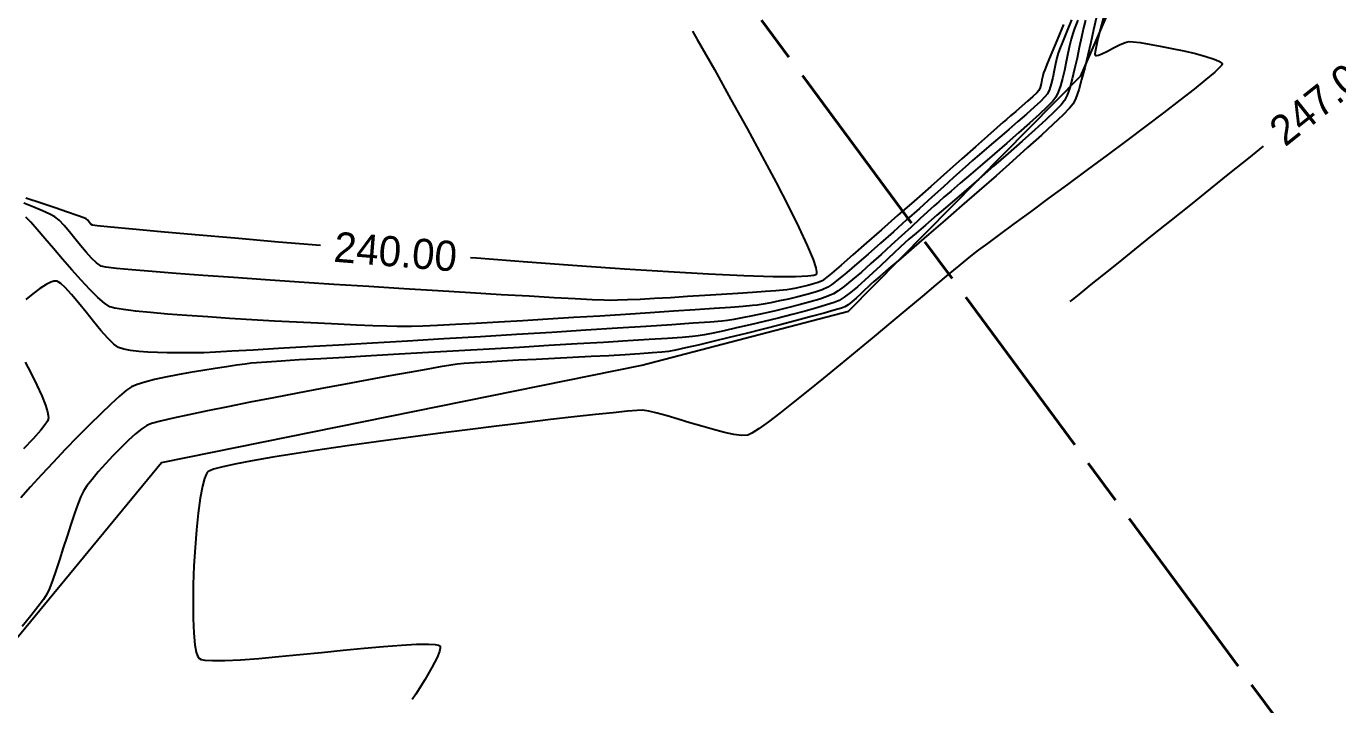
# Model space of a CAD drawing. Header units: metres. Extents: x 708931 to 723899, y 5405153 to 5413472.
# Drawn here: x 710281.3 to 710455.6, y 5412050.5 to 5412140.6 of the extents above; entities that cross this region are included whole.
import ezdxf

# ---------------------------------------------------------------- set-up
doc = ezdxf.new("R2010")
doc.units = ezdxf.units.M
doc.header["$LTSCALE"] = 12.7
doc.header["$MEASUREMENT"] = 0
doc.linetypes.add('ACAD_ISO08W100', pattern=[36, 24, -3, 6, -3])
for name, color, linetype in [('CONT-MJR1', 252, 'Continuous'), ('CONT-MNR1', 251, 'Continuous'), ('contornos2', 7, 'Continuous')]:
    doc.layers.add(name, color=color, linetype=linetype)
doc.layers.add('corte', color=214, linetype='ACAD_ISO08W100', lineweight=40)

msp = doc.modelspace()

# ---------------------------------------------------------------- linework, layer by layer
at = {"layer": 'CONT-MJR1', "flags": 128}
for points, elevation in [([(710423.48, 5412141.71), (710423.14, 5412140.16), (710422.77, 5412138.5), (710422.38, 5412136.8), (710421.98, 5412135.13), (710421.57, 5412133.57), (710421.18, 5412132.19), (710420.79, 5412131.08), (710420.42, 5412130.31), (710419.96, 5412129.75), (710419.07, 5412128.84), (710417.8, 5412127.63), (710416.22, 5412126.17), (710414.39, 5412124.51), (710412.36, 5412122.7), (710410.19, 5412120.78), (710407.93, 5412118.8), (710405.66, 5412116.81), (710403.42, 5412114.87), (710401.27, 5412113), (710399.27, 5412111.28), (710397.48, 5412109.74), (710395.95, 5412108.43), (710394.75, 5412107.4), (710393.94, 5412106.7), (710393.56, 5412106.37), (710393.18, 5412106.02), (710392.7, 5412105.56), (710392.16, 5412105.04), (710391.59, 5412104.52), (710391.04, 5412104.03), (710390.53, 5412103.62), (710390.1, 5412103.34), (710389.64, 5412103.18), (710388.69, 5412102.9), (710387.33, 5412102.52), (710385.63, 5412102.06), (710383.67, 5412101.54), (710381.52, 5412100.98), (710379.26, 5412100.4), (710376.96, 5412099.82), (710374.7, 5412099.26), (710372.56, 5412098.74), (710370.61, 5412098.28), (710368.92, 5412097.89), (710367.58, 5412097.6), (710366.65, 5412097.43), (710365.78, 5412097.33), (710364.48, 5412097.22), (710362.83, 5412097.1), (710360.89, 5412096.99), (710358.72, 5412096.86), (710356.39, 5412096.74), (710353.96, 5412096.62), (710351.49, 5412096.49), (710349.05, 5412096.37), (710346.7, 5412096.25), (710344.51, 5412096.13), (710342.54, 5412096.02), (710340.86, 5412095.91), (710339.52, 5412095.81), (710338.59, 5412095.72), (710337.72, 5412095.59), (710336.32, 5412095.36), (710334.45, 5412095.03), (710332.2, 5412094.63), (710329.61, 5412094.17), (710326.77, 5412093.65), (710323.74, 5412093.09), (710320.58, 5412092.5), (710317.37, 5412091.89), (710314.18, 5412091.28), (710311.07, 5412090.67), (710308.11, 5412090.08), (710305.37, 5412089.52), (710302.91, 5412089), (710300.81, 5412088.54), (710299.13, 5412088.15), (710297.95, 5412087.83), (710297.32, 5412087.6), (710296.64, 5412087.15), (710295.81, 5412086.47), (710294.87, 5412085.62), (710293.86, 5412084.63), (710292.82, 5412083.56), (710291.81, 5412082.47), (710290.87, 5412081.41), (710290.04, 5412080.42), (710289.37, 5412079.55), (710288.89, 5412078.87), (710288.54, 5412078.16), (710288.13, 5412077.15), (710287.69, 5412075.88), (710287.21, 5412074.44), (710286.72, 5412072.9), (710286.22, 5412071.31), (710285.73, 5412069.75), (710285.25, 5412068.29), (710284.8, 5412066.99), (710284.39, 5412065.92), (710284.02, 5412065.15), (710283.58, 5412064.48), (710282.85, 5412063.5), (710281.89, 5412062.28), (710280.75, 5412060.88)], 245), ([(710369.84, 5412140), (710370.48, 5412138.87), (710372.75, 5412134.88), (710374.96, 5412130.92), (710377.1, 5412127.05), (710379.11, 5412123.34), (710380.95, 5412119.87), (710382.59, 5412116.69), (710383.98, 5412113.88), (710385.09, 5412111.51), (710385.87, 5412109.64), (710386.24, 5412108.55), (710386.35, 5412108), (710386.34, 5412107.76), (710386.31, 5412107.68), (710386.24, 5412107.62), (710385.96, 5412107.52), (710385.19, 5412107.41), (710383.53, 5412107.33), (710380.55, 5412107.34), (710376.66, 5412107.46), (710371.99, 5412107.68), (710366.66, 5412107.99), (710360.79, 5412108.36), (710354.5, 5412108.8), (710347.91, 5412109.28), (710341.16, 5412109.8), (710340.35, 5412109.86)], 240), ([(710320.41, 5412111.49), (710314.81, 5412111.96), (710309.01, 5412112.47), (710303.75, 5412112.93), (710299.18, 5412113.34), (710295.4, 5412113.68), (710292.55, 5412113.94), (710290.73, 5412114.12), (710290.08, 5412114.19), (710289.89, 5412114.34), (710289.67, 5412114.6), (710289.46, 5412114.86), (710289.27, 5412115.04), (710288.93, 5412115.17), (710288.07, 5412115.48), (710286.77, 5412115.93), (710285.15, 5412116.49), (710283.28, 5412117.12), (710281.26, 5412117.81)], 240)]:
    msp.add_lwpolyline(points, dxfattribs=dict(at, elevation=elevation))
at = {"layer": 'CONT-MNR1', "flags": 128}
for points, elevation in [([(710422.08, 5412141.46), (710421.83, 5412140.41), (710421.56, 5412139.18), (710421.26, 5412137.82), (710420.96, 5412136.4), (710420.64, 5412135), (710420.31, 5412133.66), (710419.98, 5412132.47), (710419.63, 5412131.48), (710419.29, 5412130.76), (710418.84, 5412130.21), (710417.99, 5412129.35), (710416.8, 5412128.22), (710415.34, 5412126.87), (710413.65, 5412125.36), (710411.81, 5412123.73), (710409.87, 5412122.03), (710407.9, 5412120.31), (710405.94, 5412118.62), (710404.07, 5412117), (710402.34, 5412115.52), (710400.82, 5412114.21), (710399.56, 5412113.13), (710398.62, 5412112.33), (710398.07, 5412111.85), (710397.46, 5412111.3), (710396.69, 5412110.58), (710395.8, 5412109.73), (710394.82, 5412108.81), (710393.8, 5412107.85), (710392.77, 5412106.91), (710391.77, 5412106.03), (710390.84, 5412105.26), (710390.02, 5412104.63), (710389.34, 5412104.21), (710388.69, 5412103.94), (710387.67, 5412103.6), (710386.36, 5412103.21), (710384.81, 5412102.78), (710383.09, 5412102.32), (710381.25, 5412101.86), (710379.37, 5412101.4), (710377.5, 5412100.96), (710375.71, 5412100.55), (710374.06, 5412100.18), (710372.61, 5412099.87), (710371.43, 5412099.63), (710370.58, 5412099.48), (710369.83, 5412099.4), (710368.46, 5412099.29), (710366.52, 5412099.16), (710364.09, 5412099), (710361.24, 5412098.82), (710358.01, 5412098.63), (710354.5, 5412098.42), (710350.75, 5412098.2), (710346.84, 5412097.97), (710342.83, 5412097.74), (710338.79, 5412097.51), (710334.78, 5412097.28), (710330.88, 5412097.06), (710327.14, 5412096.85), (710323.63, 5412096.64), (710320.43, 5412096.46), (710317.59, 5412096.29), (710315.18, 5412096.14), (710313.27, 5412096.02), (710311.92, 5412095.92), (710311.2, 5412095.85), (710310.38, 5412095.75), (710309.26, 5412095.59), (710307.91, 5412095.39), (710306.39, 5412095.16), (710304.77, 5412094.9), (710303.09, 5412094.62), (710301.42, 5412094.32), (710299.82, 5412094.01), (710298.35, 5412093.68), (710297.06, 5412093.36), (710296.02, 5412093.04), (710295.28, 5412092.73), (710294.64, 5412092.28), (710293.71, 5412091.5), (710292.55, 5412090.43), (710291.19, 5412089.14), (710289.7, 5412087.66), (710288.11, 5412086.06), (710286.49, 5412084.39), (710284.87, 5412082.69), (710283.31, 5412081.02), (710281.86, 5412079.43), (710280.56, 5412077.98)], 244), ([(710421.05, 5412141.45), (710420.63, 5412140.35), (710420.38, 5412139.66), (710420.17, 5412138.94), (710419.96, 5412138.04), (710419.74, 5412137.01), (710419.52, 5412135.91), (710419.28, 5412134.78), (710419.03, 5412133.7), (710418.76, 5412132.71), (710418.47, 5412131.86), (710418.16, 5412131.21), (710417.74, 5412130.7), (710416.97, 5412129.92), (710415.92, 5412128.92), (710414.63, 5412127.75), (710413.18, 5412126.46), (710411.61, 5412125.09), (710410, 5412123.69), (710408.39, 5412122.31), (710406.85, 5412120.99), (710405.44, 5412119.79), (710404.22, 5412118.74), (710403.24, 5412117.91), (710402.57, 5412117.32), (710401.95, 5412116.76), (710401.1, 5412115.98), (710400.07, 5412115.03), (710398.89, 5412113.94), (710397.61, 5412112.77), (710396.27, 5412111.54), (710394.91, 5412110.3), (710393.57, 5412109.1), (710392.29, 5412107.98), (710391.11, 5412106.97), (710390.07, 5412106.12), (710389.21, 5412105.48), (710388.58, 5412105.08), (710387.82, 5412104.75), (710386.76, 5412104.38), (710385.47, 5412104), (710384.02, 5412103.6), (710382.46, 5412103.21), (710380.87, 5412102.83), (710379.29, 5412102.48), (710377.81, 5412102.16), (710376.47, 5412101.89), (710375.36, 5412101.68), (710374.51, 5412101.53), (710373.74, 5412101.45), (710372.19, 5412101.33), (710369.95, 5412101.17), (710367.09, 5412100.98), (710363.7, 5412100.76), (710359.86, 5412100.51), (710355.65, 5412100.24), (710351.16, 5412099.96), (710346.47, 5412099.68), (710341.65, 5412099.38), (710336.8, 5412099.09), (710331.99, 5412098.8), (710327.31, 5412098.52), (710322.83, 5412098.26), (710318.64, 5412098.02), (710314.83, 5412097.8), (710311.46, 5412097.61), (710308.64, 5412097.45), (710306.43, 5412097.33), (710304.92, 5412097.26), (710304.19, 5412097.24), (710303.41, 5412097.23), (710302.43, 5412097.23), (710301.28, 5412097.23), (710300.04, 5412097.24), (710298.75, 5412097.27), (710297.47, 5412097.33), (710296.26, 5412097.42), (710295.17, 5412097.55), (710294.25, 5412097.72), (710293.57, 5412097.95), (710292.93, 5412098.41), (710292.13, 5412099.2), (710291.22, 5412100.23), (710290.25, 5412101.41), (710289.24, 5412102.66), (710288.24, 5412103.89), (710287.31, 5412105), (710286.47, 5412105.91), (710285.9, 5412106.44), (710285.55, 5412106.69), (710285.35, 5412106.77), (710285.27, 5412106.78), (710285.17, 5412106.78), (710284.96, 5412106.75), (710284.57, 5412106.62), (710283.96, 5412106.32), (710283.09, 5412105.78), (710282.16, 5412105.1), (710281.24, 5412104.34)], 243), ([(710420.21, 5412141.48), (710419.55, 5412139.85), (710419.01, 5412138.52), (710418.63, 5412137.56), (710418.44, 5412137.06), (710418.27, 5412136.44), (710418.1, 5412135.65), (710417.91, 5412134.76), (710417.72, 5412133.84), (710417.51, 5412132.97), (710417.28, 5412132.22), (710417.02, 5412131.67), (710416.69, 5412131.27), (710416.08, 5412130.65), (710415.24, 5412129.87), (710414.22, 5412128.96), (710413.09, 5412127.97), (710411.9, 5412126.94), (710410.71, 5412125.92), (710409.58, 5412124.95), (710408.56, 5412124.08), (710407.7, 5412123.35), (710407.08, 5412122.8), (710406.53, 5412122.32), (710405.67, 5412121.54), (710404.54, 5412120.52), (710403.19, 5412119.3), (710401.67, 5412117.92), (710400.03, 5412116.44), (710398.31, 5412114.9), (710396.56, 5412113.34), (710394.85, 5412111.82), (710393.2, 5412110.37), (710391.68, 5412109.05), (710390.34, 5412107.9), (710389.21, 5412106.97), (710388.36, 5412106.3), (710387.82, 5412105.95), (710387.1, 5412105.63), (710386.16, 5412105.31), (710385.05, 5412104.99), (710383.85, 5412104.68), (710382.61, 5412104.39), (710381.39, 5412104.13), (710380.25, 5412103.9), (710379.24, 5412103.72), (710378.44, 5412103.58), (710377.81, 5412103.51), (710376.6, 5412103.41), (710374.88, 5412103.28), (710372.72, 5412103.13), (710370.18, 5412102.95), (710367.32, 5412102.76), (710364.21, 5412102.56), (710360.93, 5412102.35), (710357.53, 5412102.13), (710354.07, 5412101.92), (710350.63, 5412101.71), (710347.28, 5412101.51), (710344.06, 5412101.32), (710341.07, 5412101.15), (710338.35, 5412101.01), (710335.97, 5412100.89), (710334, 5412100.79), (710332.51, 5412100.74), (710331.56, 5412100.72), (710330.61, 5412100.73), (710329.2, 5412100.78), (710327.37, 5412100.84), (710325.2, 5412100.93), (710322.75, 5412101.04), (710320.07, 5412101.17), (710317.22, 5412101.31), (710314.28, 5412101.47), (710311.28, 5412101.64), (710308.31, 5412101.82), (710305.41, 5412102.01), (710302.65, 5412102.2), (710300.09, 5412102.4), (710297.8, 5412102.59), (710295.82, 5412102.79), (710294.22, 5412102.99), (710293.06, 5412103.18), (710292.41, 5412103.36), (710291.71, 5412103.82), (710290.82, 5412104.61), (710289.76, 5412105.66), (710288.6, 5412106.9), (710287.37, 5412108.26), (710286.12, 5412109.68), (710284.9, 5412111.09), (710283.76, 5412112.43), (710282.74, 5412113.61), (710281.89, 5412114.59), (710281.26, 5412115.28)], 242), ([(710424.49, 5412141.81), (710424.09, 5412140.35), (710423.74, 5412139.01), (710423.48, 5412137.91), (710423.37, 5412137.25), (710423.34, 5412136.93), (710423.36, 5412136.81), (710423.38, 5412136.78), (710423.42, 5412136.75), (710423.53, 5412136.74), (710423.79, 5412136.79), (710424.26, 5412136.98), (710424.99, 5412137.33), (710425.81, 5412137.75), (710426.62, 5412138.16), (710427.34, 5412138.47), (710427.89, 5412138.62), (710428.41, 5412138.59), (710429.33, 5412138.47), (710430.56, 5412138.27), (710432.01, 5412138.01), (710433.57, 5412137.7), (710435.17, 5412137.36), (710436.7, 5412137), (710438.07, 5412136.63), (710439.18, 5412136.26), (710439.82, 5412135.99), (710440.12, 5412135.79), (710440.23, 5412135.67), (710440.25, 5412135.61), (710440.24, 5412135.57), (710440.17, 5412135.44), (710439.9, 5412135.14), (710439.27, 5412134.56), (710438.09, 5412133.55), (710436.52, 5412132.29), (710434.62, 5412130.81), (710432.46, 5412129.15), (710430.08, 5412127.35), (710427.56, 5412125.46), (710424.94, 5412123.51), (710422.29, 5412121.55), (710419.67, 5412119.61), (710417.14, 5412117.75), (710414.75, 5412115.99), (710412.56, 5412114.38), (710410.64, 5412112.96), (710409.04, 5412111.78), (710407.82, 5412110.87), (710407.03, 5412110.28), (710406.3, 5412109.69), (710405.23, 5412108.8), (710403.85, 5412107.65), (710402.21, 5412106.28), (710400.36, 5412104.73), (710398.34, 5412103.04), (710396.2, 5412101.25), (710393.98, 5412099.4), (710391.72, 5412097.53), (710389.48, 5412095.67), (710387.28, 5412093.88), (710385.19, 5412092.18), (710383.24, 5412090.62), (710381.47, 5412089.24), (710379.94, 5412088.08), (710378.69, 5412087.18), (710377.75, 5412086.57), (710377.19, 5412086.31), (710376.42, 5412086.27), (710375.36, 5412086.4), (710374.08, 5412086.67), (710372.63, 5412087.05), (710371.09, 5412087.49), (710369.5, 5412087.96), (710367.94, 5412088.44), (710366.47, 5412088.87), (710365.15, 5412089.24), (710364.04, 5412089.49), (710363.2, 5412089.61), (710362.51, 5412089.58), (710361.19, 5412089.47), (710359.31, 5412089.29), (710356.94, 5412089.04), (710354.13, 5412088.72), (710350.96, 5412088.36), (710347.5, 5412087.95), (710343.81, 5412087.5), (710339.96, 5412087.02), (710336.01, 5412086.52), (710332.04, 5412086), (710328.1, 5412085.46), (710324.27, 5412084.93), (710320.61, 5412084.4), (710317.19, 5412083.88), (710314.08, 5412083.38), (710311.33, 5412082.91), (710309.03, 5412082.46), (710307.23, 5412082.06), (710306.2, 5412081.78), (710305.69, 5412081.58), (710305.48, 5412081.46), (710305.42, 5412081.41), (710305.34, 5412081.32), (710305.2, 5412081.06), (710304.99, 5412080.52), (710304.73, 5412079.53), (710304.42, 5412077.91), (710304.15, 5412075.95), (710303.92, 5412073.74), (710303.73, 5412071.37), (710303.59, 5412068.92), (710303.5, 5412066.47), (710303.46, 5412064.11), (710303.48, 5412061.93), (710303.56, 5412060), (710303.72, 5412058.43), (710303.89, 5412057.48), (710304.05, 5412056.97), (710304.17, 5412056.74), (710304.24, 5412056.66), (710304.31, 5412056.61), (710304.53, 5412056.51), (710305.04, 5412056.41), (710306.03, 5412056.34), (710307.71, 5412056.35), (710309.79, 5412056.46), (710312.2, 5412056.63), (710314.85, 5412056.87), (710317.65, 5412057.14), (710320.54, 5412057.43), (710323.41, 5412057.72), (710326.19, 5412057.99), (710328.8, 5412058.23), (710331.15, 5412058.41), (710333.16, 5412058.52), (710334.74, 5412058.54), (710335.65, 5412058.49), (710336.09, 5412058.39), (710336.26, 5412058.3), (710336.3, 5412058.25), (710336.33, 5412058.18), (710336.33, 5412057.99), (710336.22, 5412057.57), (710335.89, 5412056.77), (710335.2, 5412055.44), (710334.25, 5412053.79), (710333.08, 5412051.9), (710332.61, 5412051.16)], 246), ([(710419.16, 5412140.86), (710418.32, 5412138.85), (710417.6, 5412137.13), (710417.04, 5412135.76), (710416.66, 5412134.85), (710416.51, 5412134.45), (710416.4, 5412134.06), (710416.29, 5412133.54), (710416.17, 5412132.98), (710416.04, 5412132.48), (710415.89, 5412132.12), (710415.62, 5412131.81), (710415.09, 5412131.31), (710414.38, 5412130.69), (710413.6, 5412130), (710412.81, 5412129.33), (710412.11, 5412128.73), (710411.58, 5412128.27), (710411.16, 5412127.9), (710410.29, 5412127.13), (710409.04, 5412126.02), (710407.47, 5412124.63), (710405.65, 5412123.02), (710403.64, 5412121.24), (710401.51, 5412119.35), (710399.31, 5412117.41), (710397.11, 5412115.47), (710394.97, 5412113.59), (710392.97, 5412111.84), (710391.15, 5412110.25), (710389.59, 5412108.9), (710388.35, 5412107.84), (710387.48, 5412107.13), (710387.07, 5412106.81), (710386.57, 5412106.6), (710385.92, 5412106.4), (710385.16, 5412106.2), (710384.37, 5412106.01), (710383.61, 5412105.85), (710382.92, 5412105.72), (710382.38, 5412105.63), (710381.88, 5412105.58), (710380.91, 5412105.5), (710379.54, 5412105.4), (710377.83, 5412105.27), (710375.87, 5412105.14), (710373.72, 5412105), (710371.47, 5412104.85), (710369.18, 5412104.71), (710366.94, 5412104.57), (710364.81, 5412104.45), (710362.87, 5412104.35), (710361.19, 5412104.27), (710359.86, 5412104.22), (710358.93, 5412104.2), (710358.08, 5412104.23), (710356.5, 5412104.3), (710354.26, 5412104.42), (710351.44, 5412104.57), (710348.13, 5412104.76), (710344.4, 5412104.97), (710340.32, 5412105.21), (710335.99, 5412105.48), (710331.47, 5412105.76), (710326.84, 5412106.05), (710322.18, 5412106.34), (710317.57, 5412106.64), (710313.1, 5412106.94), (710308.82, 5412107.24), (710304.83, 5412107.52), (710301.21, 5412107.79), (710298.02, 5412108.04), (710295.35, 5412108.27), (710293.28, 5412108.47), (710291.88, 5412108.64), (710291.24, 5412108.78), (710290.64, 5412109.18), (710289.97, 5412109.8), (710289.26, 5412110.6), (710288.52, 5412111.49), (710287.77, 5412112.43), (710287.03, 5412113.34), (710286.32, 5412114.17), (710285.66, 5412114.86), (710285.08, 5412115.33), (710284.42, 5412115.69), (710283.47, 5412116.12), (710282.29, 5412116.6), (710280.96, 5412117.11)], 241), ([(710445.7, 5412124.71), (710443.73, 5412123.12), (710441.22, 5412121.1), (710438.63, 5412119.03), (710436.03, 5412116.93), (710433.45, 5412114.86), (710430.96, 5412112.86), (710428.6, 5412110.96), (710426.42, 5412109.2), (710424.47, 5412107.64), (710422.8, 5412106.3), (710421.47, 5412105.23), (710420.53, 5412104.47), (710420.02, 5412104.06)], 247), ([(710281.16, 5412096.01), (710281.94, 5412094.48), (710282.69, 5412092.96), (710283.36, 5412091.53), (710283.87, 5412090.27), (710284.14, 5412089.42), (710284.23, 5412088.9), (710284.24, 5412088.62), (710284.23, 5412088.5), (710284.2, 5412088.4), (710284.1, 5412088.17), (710283.81, 5412087.73), (710283.23, 5412086.98), (710282.21, 5412085.82), (710280.92, 5412084.47)], 243)]:
    msp.add_lwpolyline(points, dxfattribs=dict(at, elevation=elevation))
at = {"layer": 'contornos2', "color": 30}
msp.add_lwpolyline([(710080.34, 5411971.64), (710103.94, 5411962.9), (710142.97, 5411964.63), (710165.66, 5411963.68), (710193.89, 5411969.39), (710215.78, 5411986.64), (710230.3, 5412006.37), (710258.88, 5412026.29), (710272.09, 5412049.72), (710299.28, 5412082.67), (710363.13, 5412095.59), (710390.6, 5412102.77), (710421.45, 5412134.07), (710428.83, 5412151.02), (710444.93, 5412159.07), (710456, 5412173.14), (710458.01, 5412208.32), (710450.08, 5412245.32), (710450.08, 5412245.32), (710458.34, 5412346.91)], dxfattribs=at)
at = {"layer": 'corte', "color": 6, "ltscale": 0.08}
msp.add_line((710464.06, 5412026.15, -5), (710292.91, 5412258.25, -5), dxfattribs=at)

# ---------------------------------------------------------------- texts
at = {"layer": 'CONT-MJR1', "insert": (710330.38, 5412110.66, 240), "char_height": 4, "attachment_point": 5, "rotation": 355.3475}
msp.add_mtext('{240.00}', dxfattribs=at)
at = {"layer": 'CONT-MNR1', "insert": (710453.77, 5412131.17, 247), "char_height": 4, "attachment_point": 5, "rotation": 38.5887}
msp.add_mtext('{247.00}', dxfattribs=at)

doc.saveas('drawing.dxf')
